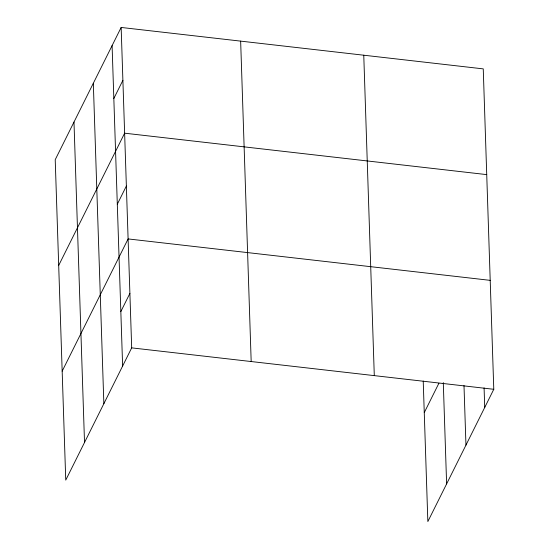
<?xml version="1.0" encoding="UTF-8"?>
<svg xmlns="http://www.w3.org/2000/svg" width="549" height="549" viewBox="0 0 549 549"><rect width="100%" height="100%" fill="white"/><g stroke="black" fill="none" stroke-linecap="round" stroke-linejoin="round"><path stroke-width="0.82" d="M121.151 27.45L55.216 159.704L65.75 480.121L131.685 347.867L121.151 27.45L483.25 68.879L493.784 389.296L427.849 521.55L423.224 381.061M113.828 98.491L122.894 80.319M58.688 265.442L124.63 133.187L486.73 174.616M117.308 204.228L126.366 186.056M62.167 371.179L128.109 238.925L490.209 280.354M120.835 311.564L129.9 293.392M424.267 412.608L438.905 383.243M131.685 347.867L493.784 389.296M484.081 387.889L484.726 407.468M463.994 385.535L465.957 445.115M443.29 382.619L446.618 483.902M363.761 55.209L374.294 375.619M240.647 41.12L251.181 361.537M112.092 45.622L122.626 366.039M93.323 83.27L103.857 403.687M73.985 122.056L84.519 442.473"/></g></svg>
